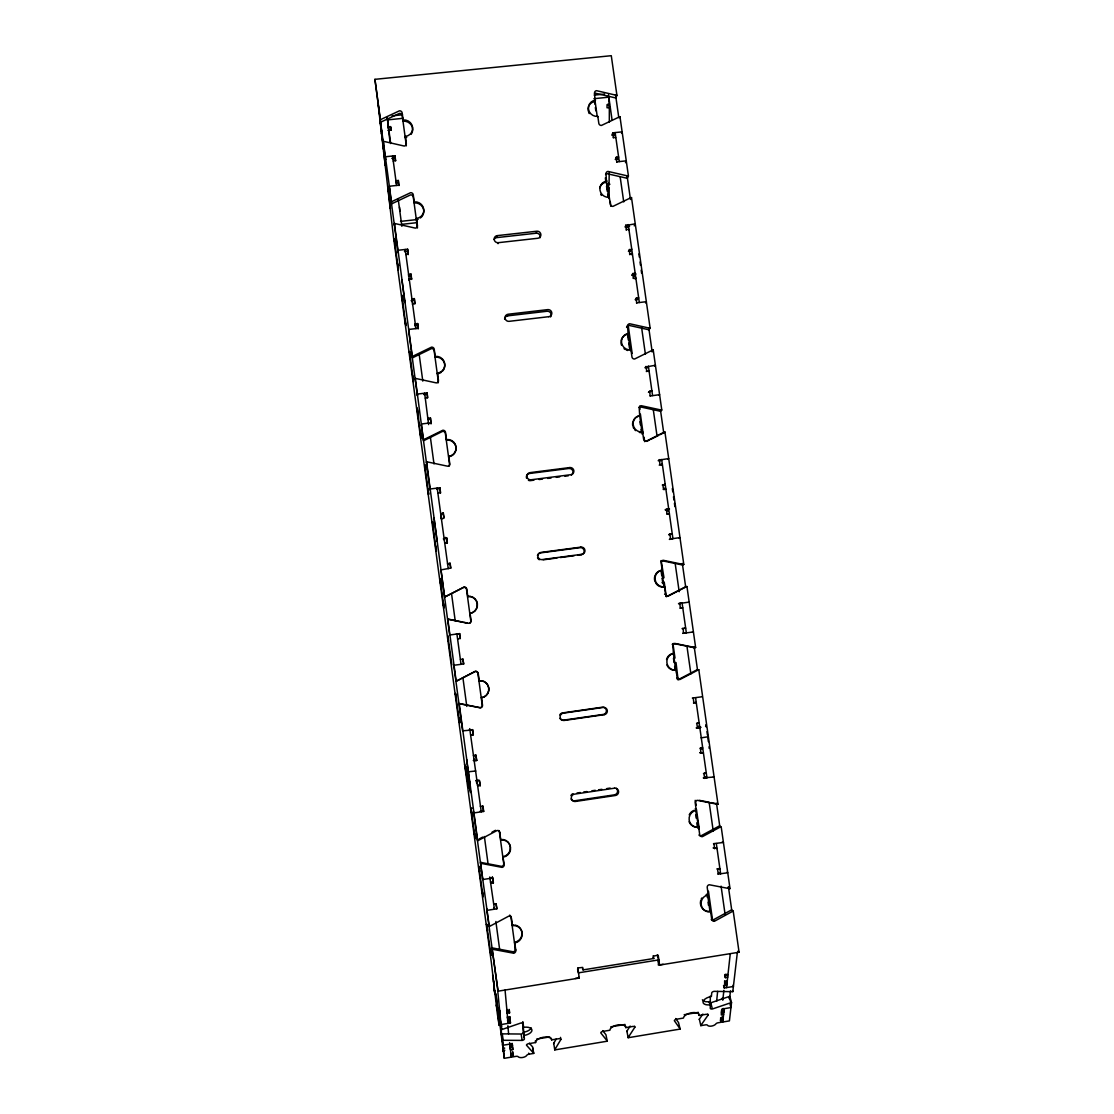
<?xml version="1.0" encoding="UTF-8"?>
<svg xmlns="http://www.w3.org/2000/svg" width="1114" height="1114" viewBox="0 0 1114 1114"><rect width="100%" height="100%" fill="white"/><g stroke="black" fill="none" stroke-linecap="round" stroke-linejoin="round"><path stroke-width="1.5" d="M414.798 303.844L414.324 298.608L411.915 298.886L412.152 301.922L411.915 300.571M417.444 227.98A2.423 2.353 23.9 0 0 417.416 227.521L413.28 196.969A2.423 2.353 23.9 0 0 410.565 194.88L392.212 203.583A2.423 2.353 23 0 1 391.529 203.751L391.432 201.62A2.437 2.367 23.8 0 0 392.114 201.439L410.551 192.708A2.437 2.353 24 0 1 413.28 194.811L414.227 202.957A8.494 8.244 24.1 0 1 420.326 218.01M607.896 188.182L607.91 184.005M609.149 198.529L609.177 188.294L607.91 184.771M609.205 172.545L609.038 185.161L608.564 183.156M609.316 122.178L609.33 106.916L608.021 104.159M608.481 94.843L609.358 104.438L607.033 104.674L607.033 107.807L610.11 107.487M414.965 303.635L414.324 298.608M415.299 379.818L415.313 378.495A2.437 2.395 20.5 0 1 416.009 378.523L436.354 382.91A2.437 2.395 22.9 0 0 438.443 380.222L437.468 373.079A8.536 8.383 23.3 0 0 444.764 363.721A8.536 8.383 23.3 0 0 435.198 356.396L434.237 349.239A2.437 2.395 23 0 0 431.508 347.15L413.002 356.16A2.437 2.395 20.7 0 1 412.319 356.341L412.319 357.761A2.437 2.381 19.9 0 0 413.002 357.58L431.41 348.612A2.423 2.381 23 0 1 434.14 350.701L438.317 381.531A2.423 2.381 22.9 0 1 438.108 382.882M414.241 201.885A8.522 8.271 24.1 0 1 423.752 209.223A8.522 8.271 24.1 0 1 416.483 218.4L416.469 219.43A8.494 8.244 24.1 0 0 417.834 219.166M417.68 325.135L417.694 323.561L415.285 323.84L415.271 325.413L417.68 325.135L418.154 328.686M418.335 328.588L417.694 323.561M417.778 414.032L417.193 408.044L417.806 412.946M388.062 188.545L390.36 208.067C390.624 210.811 389.566 202.762 390.36 208.067M420.368 433.193L420.967 438.039L420.396 432.19M421.398 425.464L421.454 423.988L431.118 422.791L430.477 418.015L428.054 418.307L427.985 419.435L430.394 419.143L430.477 418.015M424.587 394.857L424.657 393.2L428.612 424.573M425.297 398.185L427.72 397.684L427.08 392.908L417.416 394.078L417.388 395.735L408.713 330.997M423.515 440.643L415.313 378.495M657.357 954.795L658.597 959.92L658.346 965.03L663.109 964.264M427.498 397.726L427.08 392.908M425.395 470.456L424.852 464.775L425.451 469.607M424.239 439.417L442.773 430.269A2.437 2.409 22.2 0 1 445.516 432.357L446.491 439.543A8.536 8.439 22.3 0 1 456.072 446.867A8.536 8.439 22.3 0 1 448.761 456.308L449.736 463.494A2.437 2.409 21.5 0 1 447.647 466.209L427.275 461.892A2.451 2.423 18.2 0 0 426.565 461.878L426.495 462.811A2.437 2.409 18.3 0 1 427.205 462.825M435.198 356.396L435.156 357.107A8.508 8.355 23.3 0 1 442.342 371.366M431.118 422.791L431.034 423.905L430.394 419.143M437.468 373.079L437.412 373.747A8.508 8.355 23.3 0 0 441.283 372.257M427.985 489.687L428.57 494.449L428.054 488.921M708.936 1002.572A2.312 1.114 -14.2 0 0 710.774 1002.795L729.197 996.529A2.312 1.114 -14.5 0 1 729.851 996.376L731.536 1002.572A2.312 1.114 -14.5 0 0 730.881 1002.725L712.389 1008.992A2.312 1.114 -14.1 0 1 710.259 1008.212L710.3 996.111M716.622 1001.347L717.639 991.376M723.877 990.332L722.805 1000.177L722.262 998.116M721.942 1017.096L722.902 1020.689L720.674 1021.051L720.647 1017.764M721.301 1011.665L721.329 1014.993L723.571 1014.617L722.749 1011.526L722.471 1014.06M723.278 1008.407L723.975 1010.983L721.733 1011.359L721.969 1009.047L730.965 1007.571L730.06 1004.271M733.054 985.236L733.402 986.475L724.253 987.979L724.504 985.57L726.801 985.194M724.629 980.696L724.657 984.163L726.955 983.787L726.244 981.183M726.801 974.165L727.665 977.298L725.353 977.674L725.339 974.179M724.225 1008.685L722.763 1022.011L721.566 1017.5M726.537 987.603L730.269 953.695M730.478 990.861L729.545 999.063L728.988 997.016M731.536 1002.572L729.419 1020.897L718.07 1022.777A2.27 1.072 -14.2 0 0 715.912 1023.877A4.553 2.158 -14.1 0 1 711.567 1026.078A4.553 2.158 -14.1 0 1 707.529 1025.27A2.27 1.086 -13.9 0 0 705.51 1024.866L700.817 1025.646L699.369 1019.143L702.906 1014.06M710.593 1004.717A8.146 3.955 -14.2 0 1 703.031 1001.904A8.146 3.955 -14.2 0 1 711.386 996.473L711.735 992.908A2.339 1.142 -14.3 0 1 714.144 991.335L732.163 991.683A2.339 1.142 -14.6 0 0 732.803 991.627L737.343 952.554M433.026 527.075L432.538 521.714L433.123 526.476M434.237 519.416L433.973 517.787L437.148 541.404L436.883 539.747M438.122 493.015L440.559 492.569L439.905 487.765L430.227 488.99L430.115 490.063L421.412 425.088M446.491 439.543L446.408 440.058A8.522 8.411 22.3 0 1 451.351 455.988M440.434 493.349L439.905 487.765M448.761 456.308L448.677 456.782A8.522 8.411 22.3 0 0 450.042 456.503M496.983 237.101L497.178 236.112M435.63 546.361L436.215 551.068L435.727 545.86M441.492 518.483C441.033 514.584 440.852 521.046 443.985 517.829L443.33 513.011L440.768 514.014L443.33 513.011M498.055 243.66L498.25 242.685A3.621 3.523 29.9 0 1 494.198 239.552A3.621 3.523 29.9 0 1 497.276 235.625L536.809 231.225A3.607 3.509 32.9 0 1 540.847 234.358A3.607 3.509 32.9 0 1 537.797 238.271L498.25 242.685M443.985 517.829L443.191 513.707M709.131 748.302L709.103 746.686M444.904 543.145L447.341 542.727L446.7 537.909C442.871 535.556 444.987 543.159 444.124 538.8M504.6 319.091A3.607 3.537 31.1 0 1 507.692 315.847L507.914 315.039M447.187 543.284L446.7 537.909M536.377 232.715L536.669 231.726M440.893 569.922L450.78 568.07L450.126 563.252L447.563 563.949L450.126 563.252M588.22 111.052A8.341 8.035 35.2 0 1 595.113 101.458L594.542 93.228A2.381 2.298 35.1 0 1 596.547 90.68L616.237 95.261A2.381 2.298 36.2 0 0 616.919 95.289L611.28 55.7L374.931 79.331L385.555 159.887L385.374 156.754L394.997 155.737L395.637 160.848M440.657 584.001L440.239 578.862L440.657 584.001L441.798 583.847M597.619 117.012L597.828 116.385A8.355 8.049 35.3 0 1 588.498 109.13A8.355 8.049 35.3 0 1 595.53 100.176M616.919 95.289L615.986 97.879A2.367 2.284 36.2 0 1 615.304 97.865L595.712 93.284A2.381 2.284 35 0 0 594.472 93.813M612.199 134.46L612.811 132.845L622.141 131.856L621.556 133.318M619.663 117.597L619.983 116.761A2.381 2.298 36.4 0 0 619.328 116.928L601.49 125.422A2.395 2.298 35.7 0 1 598.817 123.348L597.828 116.385M613.313 137.885L612.811 132.845M613.898 135.824L615.137 132.594L619.273 161.6M615.638 137.635L613.466 137.482M448.246 568.683L437.175 487.946M615.485 159.135L616.279 157.199L618.604 156.949L617.657 159.26L615.332 159.511M599.75 187.779A8.355 8.076 37.1 0 1 606.545 182.097L606.002 174.021A2.395 2.312 36.8 0 1 608.021 171.431L627.739 175.956A2.381 2.312 38.8 0 0 628.421 175.984L619.983 116.761M616.78 162.226L616.279 157.199M450.752 568.154L449.945 563.698M606.991 180.997A8.369 8.104 37 0 0 599.959 190.034A8.369 8.104 37 0 0 609.302 197.289L608.857 198.362L606.545 182.097M625.483 162.686L626.263 160.848L616.933 161.85M628.421 175.984L627.433 178.212A2.381 2.298 38 0 1 626.75 178.184L607.116 173.687A2.381 2.298 36.6 0 0 605.57 174.536M630.997 198.626L631.499 197.568A2.381 2.312 39.2 0 0 630.844 197.735L612.979 206.355A2.395 2.312 37.7 0 1 610.305 204.28L609.302 197.289M625.567 225.543L635.245 223.83L634.214 225.836M626.235 230.208L625.901 224.875M628.561 229.944L628.895 229.275L626.555 229.54M426.565 461.878L444.611 596.951A2.437 2.437 -4.8 0 0 445.28 596.756L463.786 587.37A2.437 2.423 0 0 1 466.529 589.445L470.776 620.749A2.437 2.437 0 0 1 469.551 623.199M445.335 596.658L464.037 587.022A2.451 2.437 0 0 1 466.78 589.125L467.769 596.366A8.55 8.55 -4.9 0 1 477.391 603.691A8.55 8.55 -4.9 0 1 470.066 613.299L469.927 613.41A8.536 8.522 -5.1 0 0 477.238 603.816A8.536 8.522 -5.1 0 0 467.643 596.519L467.769 596.366M628.881 250.33L631.722 249.118L630.719 251.012L628.38 251.277M629.716 254.674L629.382 249.383M632.056 254.41L632.39 253.783L630.051 254.048M443.261 603.328L443.873 607.882L443.483 602.925M632.139 274.726L632.822 273.529L635.161 273.264L634.52 276.383L634.131 275.047M633.309 278.5L632.822 273.529M635.133 279.113L635.829 277.943L633.49 278.208M553.644 1043.595A2.298 1.1 -11.5 0 1 553.728 1043.261L556.29 1038.93M560.481 1037.371L560.871 1039.487L554.856 1049.583A2.312 1.1 -11.5 0 0 554.772 1049.917L607.255 1041.2L605.974 1034.934A2.284 1.1 -12.3 0 0 605.877 1034.628L602.702 1030.631M635.453 299.499L636.317 298.106L638.656 297.828L637.612 299.499L635.286 299.777M636.317 298.106L636.637 303.342M626.806 1031.48A2.284 1.1 -12.7 0 1 626.904 1031.146L630.162 1026.078M627.433 326.875L628.226 325.65L632.167 353.472M634.604 1026.203L634.841 1027.247L628.254 1037.385A2.284 1.086 -12.7 0 0 628.157 1037.719L680.125 1029.085A2.284 1.086 -13.5 0 0 680.041 1028.779L674.346 1020.703A2.298 1.1 -13.5 0 1 676.671 1019.185L683.439 1018.071A8.063 3.871 -13.8 0 1 691.641 1012.737A8.063 3.871 -13.8 0 1 699.202 1015.467L705.942 1014.353A2.298 1.1 -14 0 1 708.072 1015.119L700.929 1025.312A2.284 1.086 -13.9 0 0 700.817 1025.646M645.535 302.938L646.343 301.699L636.985 302.799M621.041 341.316A8.369 8.174 42.8 0 1 628.115 334.172L627.614 326.374A2.395 2.339 42 0 1 629.633 323.742L649.434 328.129A2.395 2.339 44.6 0 0 650.116 328.143L631.499 197.568M628.616 333.42A8.383 8.202 42.8 0 0 621.556 342.625A8.383 8.202 42.8 0 0 630.956 349.88L630.44 350.59L628.115 334.172M650.116 328.143L649.016 329.674A2.381 2.325 44.6 0 1 648.334 329.66L628.63 325.302A2.381 2.325 42.1 0 0 626.597 327.46M638.976 407.418A2.381 2.339 47.4 0 1 640.202 406.875L659.948 411.163A2.381 2.339 50 0 0 660.63 411.177L661.786 410.022L653.222 349.935L652.108 351.37A2.381 2.325 46.6 0 0 651.606 351.481M645.479 367.063L655.408 365.253L654.559 366.269M646.914 367.912L648.376 366.102L652.567 395.526M646.329 371.533L649.044 370.809L648.487 371.477M461.906 622.113L448.329 619.342A2.437 2.437 0 0 0 447.633 619.342L447.786 619.161A2.451 2.451 0 0 1 448.496 619.161L468.952 623.325A2.451 2.437 0 0 0 471.055 620.568L470.066 613.299M648.989 391.724L651.885 390.819L648.445 392.351M650.033 396.027L659.599 394.662L659.028 395.275M633.379 420.605A8.383 8.23 48.5 0 1 639.728 416.009L639.241 408.351A2.395 2.353 47.5 0 1 641.26 405.705L661.103 410.008A2.395 2.353 50 0 0 661.786 410.022M639.339 432.399A8.383 8.23 48.5 0 0 642.068 432.511L642.597 431.981A8.397 8.244 48.5 0 1 633.184 424.74A8.397 8.244 48.5 0 1 640.258 415.438M642.054 434.042L643.07 433.04L640.383 414.06M664.028 432.719L664.905 431.926L683.801 564.436L682.534 564.882A2.395 2.353 66.7 0 1 681.852 564.868L662.036 560.732A2.395 2.367 66.1 0 0 661.159 561.038M658.931 460.096L668.706 458.578L667.913 459.205M659.223 465.123L662.343 464.218L661.173 465.123M664.028 485.147L665.197 484.339L662.273 485.05M663.331 489.519L665.88 489.088C665.002 489.506 664.487 486.372 664.654 489.547M580.464 547.392L580.854 547.127A3.634 3.607 57.3 0 1 584.934 550.246A3.634 3.607 57.3 0 1 581.856 554.299L542.045 559.604A3.634 3.621 51.2 0 1 537.951 556.485A3.634 3.621 51.2 0 1 541.042 552.405L580.854 547.127M449.931 634.966L459.65 633.629L460.305 638.475L457.659 638.907M577.623 555.245L581.466 554.549M665.545 509.613L668.692 508.847L668.052 511.145L667.495 509.544M666.813 514.014L669.361 513.596L668.372 514.153M456.935 634.117L461.015 664.278M658.068 961.173L659.585 965.072L739.069 952.233L733.221 911.155A2.465 2.395 -81.5 0 0 732.552 911.363L714.436 921.264A2.465 2.395 -80.1 0 1 711.707 919.203L710.676 911.893A8.634 8.397 -80.5 0 1 701.138 904.693A8.634 8.397 -80.5 0 1 708.253 894.848L707.223 887.552A2.465 2.395 -81.3 0 1 709.256 884.753L729.308 888.596A2.465 2.395 -82.6 0 0 730.004 888.596L721.176 826.699A2.451 2.395 -85.3 0 0 720.521 826.908L702.419 836.642A2.451 2.395 -83.8 0 1 699.703 834.581L698.673 827.312A8.564 8.383 -84.5 0 1 689.162 820.099A8.564 8.383 -84.5 0 1 696.278 810.365L695.247 803.11A2.451 2.395 -85.6 0 1 697.267 800.325L717.291 804.252A2.437 2.395 -86.5 0 0 717.987 804.252L698.812 669.765L697.475 669.709A2.409 2.367 81.9 0 0 696.821 669.904L678.858 679.317A2.409 2.381 82.8 0 1 677.925 679.262M456.197 634.186L459.65 633.629M479.229 838.926L482.71 837.087M492.012 832.172L495.493 830.32M698.812 669.765A2.423 2.381 81.5 0 0 698.144 669.96L680.111 679.415A2.423 2.395 82.7 0 1 677.409 677.354L676.992 677.326M665.74 596.129A2.395 2.367 70.7 0 0 667.091 596.338L685.013 587.078A2.395 2.367 70.5 0 1 685.667 586.883L686.308 586.716A2.409 2.367 70.9 0 1 686.948 586.549L695.637 647.526L694.314 647.582A2.409 2.367 78.2 0 1 693.632 647.582L673.775 643.516A2.409 2.381 78.6 0 0 672.215 644.449M686.294 586.744L668.275 596.06A2.409 2.381 70.7 0 1 665.573 593.985L664.557 586.827A8.439 8.327 68.3 0 1 655.116 579.6A8.439 8.327 68.3 0 1 662.189 570.131L661.173 562.974A2.409 2.381 66 0 1 663.206 560.272L683.105 564.436A2.409 2.367 66.9 0 0 683.801 564.436M459.734 679.289L456.643 680.877A2.451 2.437 -49.4 0 1 455.96 681.072L456.127 681.169A2.465 2.451 -49.4 0 0 456.851 680.988L475.469 671.394A2.451 2.451 -56.9 0 1 478.226 673.483L479.215 680.779A8.606 8.564 -59.5 0 1 488.865 688.09A8.606 8.564 -59.5 0 1 481.527 697.796L482.515 705.092A2.465 2.451 -59.9 0 1 480.426 707.877L459.929 703.797A2.465 2.451 -54 0 0 459.219 703.797L458.996 703.575A2.451 2.437 -53.2 0 1 459.706 703.588L480.106 707.641A2.451 2.437 -59.7 0 0 482.195 704.87L477.92 673.413A2.451 2.437 -56.8 0 0 475.177 671.338L461.28 678.496M646.705 441.409L649.685 439.905M651.175 439.153L658.625 435.407M660.101 434.655L663.081 433.151M668.887 534.581L672.243 533.787L668.692 534.678M679.039 538.02L679.972 537.602L670.155 539.037M671.296 539.287L672.912 538.535L661.66 459.483L660.129 460.709L659.961 459.539M460.305 638.475L459.428 633.741M655.923 573.835A8.425 8.313 68.3 0 1 661.605 570.326L662.189 570.131M500.52 1023.167L501.509 1029.601A2.381 1.17 -10.5 0 0 502.177 1029.447L520.795 1023.042A2.381 1.17 -10.9 0 1 523.232 1023.836L523.51 1027.345A8.271 4.052 -10.9 0 1 531.963 1030.06A8.271 4.052 -10.9 0 1 524.123 1035.449L524.388 1038.889A2.353 1.142 -10.9 0 1 522.16 1040.406L503.222 1040.281A2.353 1.142 -10.5 0 0 502.553 1040.337L501.579 1033.931A2.353 1.142 -10.5 0 1 502.247 1033.862L521.129 1034.029A2.339 1.142 -10.9 0 0 523.343 1032.511L522.563 1022.443M662.134 578.305L663.986 577.706L661.159 560.551M663.136 582.678L664.25 582.33L666.297 596.728M655.714 583.026A8.425 8.313 68.3 0 0 663.972 586.994L664.557 586.827M686.948 586.549L685.862 586.855M664.598 594.235L665.378 594.041M667.091 596.338L667.885 596.157M678.705 603.607L689.162 602.089M680.417 603.412L682.102 603.064L686.349 632.933L684.65 633.086M680 608.244L682.771 607.84L681.517 608.077M510.839 1053.649L513.136 1053.259L513.331 1055.487L511.048 1055.863L510.88 1054.805M720.925 1018.795L723.153 1018.419L722.735 1016.873M378.287 105.593L393.465 236.934L491.399 962.942L497.317 1013.601L499.128 1025.465L495.897 993.813L504.308 1058.3L515.977 1056.364A2.312 1.1 -10.8 0 1 518.191 1056.74A4.623 2.214 -10.9 0 0 522.605 1057.492A4.623 2.214 -10.9 0 0 526.783 1055.306A2.312 1.1 -11 0 1 528.872 1054.22L533.676 1053.412L532.617 1047.09A2.312 1.114 -11 0 0 532.492 1046.784L529.317 1043.205M536.572 1039.097L549.745 1036.911M610.737 1026.843L625.107 1024.462M684.163 1014.715L698.408 1012.361M501.509 1034.433L503.027 1045.238L512.287 1043.707L512.482 1045.976L510.184 1046.352L509.599 1042.634M560.871 1039.487A2.325 1.128 -11.5 0 0 558.532 1038.735L551.653 1039.877A8.16 3.941 -11.2 0 0 543.381 1037.231A8.16 3.941 -11.2 0 0 535.583 1042.537L528.677 1043.679A2.339 1.128 -11 0 0 526.462 1045.183L533.55 1053.12A2.312 1.1 -11 0 1 533.676 1053.412M607.255 1041.2A2.298 1.1 -12.3 0 0 607.158 1040.894L600.766 1032.887A2.312 1.114 -12.3 0 1 603.05 1031.369L609.873 1030.241A8.104 3.913 -12.5 0 1 617.88 1024.922A8.104 3.913 -12.5 0 1 625.789 1027.609L632.599 1026.481A2.312 1.114 -12.8 0 1 634.841 1027.247M504.712 1048.135C501.467 1046.255 504.071 1053.955 503.389 1050.669M721.58 1012.696L723.822 1012.334M504.823 1050.251L503.124 1050.53L503.013 1049.416M510.128 1046.603L510.296 1047.675L512.607 1047.285L512.802 1049.541L510.504 1049.917L509.989 1046.547M509.168 1009.395L509.335 1010.482L506.954 1010.871L506.703 1009.242M725.618 975.223L727.943 974.847M509.335 1010.482L509.558 1012.891L507.176 1013.28L506.647 1009.841M507.538 1017.263L509.906 1016.887L510.115 1019.268L507.747 1019.644L507.873 1021.037L510.24 1020.647L510.073 1019.575M724.922 981.74L727.219 981.364M510.24 1020.647L510.449 1023.014L501.008 1024.56L499.699 1015.968L499.921 1018.321M577.748 967.955L582.719 967.425L583.068 969.89L653.765 958.5L653.222 955.812M653.417 956.049L658.207 955.269L659.585 965.072M658.597 959.92L578.361 972.856L577.581 968.971M575.27 978.454L578.472 977.939M496.134 903.677L496.872 908.815L487.097 910.333L486.623 908.732L498.014 991.182L579.238 978.064L577.874 968.205M496.203 903.886L493.697 904.067M716.859 868.906L719.95 869.031L718.99 868.363M718.029 874.086L727.748 872.777L727.01 872.262M493.377 882.929L492.987 881.856L490.564 882.232L490.926 883.305L493.377 882.929L492.708 877.999L482.933 879.503L482.487 878.097M713.489 843.646L723.432 842.476L722.332 841.822M713.225 847.879L717.012 848.408L713.461 848.033M471.626 813.178L470.916 808.332L472.058 808.151M473.659 812.176L473.951 812.914L483.699 811.452L483.044 806.55L480.273 806.202M703.491 773.422L706.318 773.255L704.939 772.712M576.996 793.015L580.324 792.527M583.639 792.026L586.953 791.539M591.938 790.787L595.252 790.299M598.58 789.798L601.894 789.311M606.879 788.559L610.193 788.071M706.346 777.154L705.162 777.321L707 778.073L695.582 697.837M480.134 811.201L483.365 810.727L483.699 811.452M706.401 777.391L703.268 777.864L714.102 777.015L713.392 776.736M471.89 813.874L473.13 813.944M476.012 780.719L479.243 780.246L480.218 785.732L477.474 785.481L479.897 785.119M480.218 785.732L479.563 780.83C475.762 778.853 477.683 784.98 476.82 780.608M700.121 748.218L702.711 747.94C701.806 748.274 702.001 750.669 701.36 747.522M699.689 752.66L703.407 752.758L700.358 752.883M473.422 755.445L475.845 755.097L476.806 760.444L474.369 760.806L473.923 759.066M476.138 755.557L473.659 755.835M696.584 723.362L699.174 723.07L697.837 722.763M473.269 760.43L476.806 760.444M696.166 727.902L700.859 727.205M698.52 727.553C698.381 723.794 698.812 728.751 700.595 727.512M696.835 728.055L699.188 727.721M475.748 770.999L468.298 771.793M469.161 730.046L472.67 729.921L473.325 734.794L470.665 734.85M472.67 729.921L462.616 730.854L453.774 665.281L463.744 663.972L462.853 659.112L463.633 663.958M692.351 698.046L702.21 696.751M470.623 734.78L473.325 734.794M693.465 702.906L696.264 702.642L694.941 702.433M458.731 717.625L459.288 722.123L460.792 722.443M460.444 659.446L463.048 659.112M682.715 633.379L693.423 631.944L692.435 632.042M678.496 603.649L681.615 603.217M662.022 582.636L664.25 582.33M440.824 583.555L442.537 583.318M669.361 539.413L672.48 538.995M543.159 559.841L556.944 558.003M560.384 557.543L574.17 555.705M668.094 509.195L669.5 509.014M443.316 538.898L446.533 538.48M665.155 509.85L668.275 509.446M436.577 488.976L439.779 488.573M658.165 460.709L661.284 460.305M533.898 480.19L530.459 480.621A3.621 3.579 37.9 0 1 528.398 480.273M539.065 479.521L542.504 479.09M547.656 478.421L551.096 477.99M556.262 477.335L559.701 476.889M564.868 476.235L568.307 475.789M423.807 394.537L427.01 394.161M644.95 367.745L648.056 367.369M507.692 315.847L547.113 311.252A3.593 3.523 34.7 0 1 551.068 315.735M418.335 328.324L408.685 329.452L408.713 331.512M414.965 303.356L412.556 303.635L412.556 304.749M410.996 274.086L411.01 275.882L408.615 276.161L408.587 274.35L410.996 274.086L411.651 279.127M411.637 278.82L409.228 279.099L409.242 279.99L409.005 278.611L409.158 280.199M634.646 274.155L636.052 273.988M411.108 300.669L414.311 300.293M631.805 275.311L634.91 274.949M404.466 251.472L407.668 251.123L407.64 249.202L398.004 250.274L398.102 252.822L389.468 188.433M624.912 226.88L629.563 226.365M407.64 249.202L408.281 253.936L405.872 254.521M397.601 263.169L398.283 269.964L397.684 265.508L398.826 265.383M684.386 628.296L685.667 628.157L682.047 628.616L683.314 628.477L683.355 633.323M609.929 184.228L606.963 184.548L606.963 188.545L609.177 188.294M400.525 221.38L417.764 219.486M401.054 224.415L416.608 222.703M398.993 185.565L398.339 180.482L395.93 180.733L395.985 182.236M396.013 182.975L398.408 182.724L398.339 180.482M398.979 185.203L389.357 186.233L389.51 189.171M391.891 158.439L395.08 158.091L394.997 155.737M611.892 135.267L614.984 134.933M395.623 160.458L393.242 161.098M388.118 126.843L390.485 126.606L391.125 130.143L387.951 130.463M392.142 115.842L402.502 114.784M594.222 95.136L604.582 94.063M387.171 117.555L387.588 119.894L403.059 118.307M593.901 98.7L609.372 97.113M693.632 647.582L694.509 647.54M666.534 659.446A8.452 8.341 80.9 0 1 673.385 653.375L672.981 646.176A2.423 2.381 78.4 0 1 675 643.446L694.955 647.526A2.409 2.381 78.6 0 0 695.637 647.526M673.831 658.068L675 658.068L672.94 643.627M674.081 662.579L676.031 662.607L678.106 680M697.03 669.918L698.144 669.96M666.854 664.933A8.452 8.341 80.9 0 0 675.766 670.127L677.409 677.354M678.858 679.317L679.902 679.401M451.852 664.947L447.925 636.233M498.014 991.182L491.984 948A2.507 2.451 -62.4 0 1 492.694 947.986L513.22 951.802A2.507 2.437 -64 0 0 515.309 948.961L510.978 917.017A2.493 2.437 -63.8 0 0 509.599 915.137M492.374 949.393A2.52 2.451 -62.4 0 1 493.084 949.379L513.693 953.222A2.52 2.451 -64 0 0 515.796 950.367L514.793 942.945A8.787 8.578 -64.2 0 0 522.16 932.961A8.787 8.578 -64.2 0 0 512.454 925.664L511.451 918.27A2.507 2.451 -63.8 0 0 508.666 916.181L489.951 926.221A2.507 2.451 -61.9 0 1 489.269 926.43L480.44 862.473A2.493 2.437 -61 0 1 481.151 862.473L501.634 866.372A2.479 2.437 -63.3 0 0 503.723 863.559L499.406 831.782A2.479 2.437 -63 0 0 498.821 830.487M503.152 857.167A8.717 8.578 -63.6 0 0 510.504 847.281A8.717 8.578 -63.6 0 0 500.827 839.984L500.618 839.552A8.703 8.55 -63.5 0 1 510.282 846.835A8.703 8.55 -63.5 0 1 502.943 856.694L504.155 864.548A2.493 2.451 -63.4 0 1 502.052 867.374L481.485 863.461A2.507 2.451 -61 0 0 480.775 863.461M699.258 800.312L709.214 802.261M710.885 802.595L715.856 803.57M463.605 622.447L467.003 623.144M705.566 726.523L706.262 726.69L705.719 724.852M708.031 736.772L701.124 737.858M479.215 680.779L479.062 680.724A8.592 8.536 -59.5 0 1 488.684 688.02A8.592 8.536 -59.5 0 1 481.373 697.698L481.527 697.796M716.901 803.737L717.987 804.252M716.093 803.681L716.817 804.029M695.178 800.325L696.25 805.116M695.206 808.792L696.473 809.474L699.23 828.927L697.963 828.162M696.278 810.365L695.609 810.003L698.673 827.312M720.521 826.908L719.728 825.906A2.437 2.381 -85.5 0 0 719.073 826.115L701.054 835.806A2.437 2.381 -83.7 0 1 698.924 835.013M718.711 872.527L720.647 873.891L716.33 843.563M730.004 888.596L728.514 887.51A2.451 2.381 -82.6 0 1 727.818 887.51M733.221 911.155L731.703 909.957A2.451 2.381 -81.7 0 0 731.049 910.166L713.002 920.011A2.451 2.395 -80.1 0 1 711.233 919.565M706.206 894.626A8.606 8.383 -80.5 0 1 707.557 894.291L708.253 894.848M700.678 900.572A8.606 8.383 -80.5 0 0 709.966 911.294L710.676 911.893M713.239 920.22L713.963 920.846M737.914 951.189L739.069 952.233M456.099 698.116L455.417 693.479L456.294 698.297M652.999 957.539L653.765 958.5M458.94 717.889L459.636 722.596M675.697 1018.53L678.537 1022.582A2.284 1.086 -13.5 0 1 678.607 1022.889L680.125 1029.085M582.525 968.888L583.068 969.89M466.794 761.377L466.613 759.664L469.857 783.657L469.676 781.972M578.834 977.298L579.238 978.064M499.615 832.2L500.827 839.984M464.58 764.107L468.827 788.336M465.889 766.794L470.581 792.444M468.172 771.529L467.532 770.22L470.581 792.43M483.044 806.55L482.71 805.84L483.365 810.727M480.83 810.839L481.262 811.814L469.718 728.598M473.951 812.914L473.561 811.925L482.599 878.445M470.916 808.332L471.974 814.111M512.454 925.664L512.217 925.024A8.759 8.564 -64.1 0 1 513.638 924.926M492.458 877.303L492.708 877.999M514.793 942.945L514.557 942.263A8.759 8.564 -64.1 0 0 515.044 925.052M499.824 832.618A2.493 2.451 -63.1 0 0 497.053 830.529L478.366 840.416A2.493 2.451 -60.3 0 1 477.683 840.624L477.377 839.747A2.479 2.437 -60.5 0 0 478.059 839.538M515.309 948.961L515.726 950.131M474.272 832.812L475.274 838.522L474.55 833.606M489.77 876.983L494.435 909.191L493.906 907.59M513.289 952.038L513.54 952.749M481.151 862.473L481.429 863.294M496.872 908.815L495.981 903.927M479.424 871.009L478.7 866.051L479.73 871.97M482.084 890.713L483.142 896.798L482.404 891.771M489.269 926.43L488.907 925.149A2.507 2.451 -62 0 0 489.589 924.94M499.016 1007.724L499.935 1015.411L499.016 1007.822M732.525 990.583L732.803 991.627M724.643 975.056L725.353 977.674M725.729 981.295L726.523 984.149M729.475 997.559L730.881 1002.725M487.264 929.048L486.526 923.993L487.598 930.274M723.543 985.375L724.253 987.979M721.454 1010.328L721.733 1011.359M720.41 1020.02L720.674 1021.051M489.923 948.822L491.023 955.283L490.271 950.145M710.774 1002.795L712.125 1007.961M707.808 1014.088L708.072 1015.119M698.798 1013.907L699.202 1015.467M626.904 1031.146L628.157 1037.719M625.455 1026.036L625.789 1027.609M388.076 188.572L388.438 191.232M631.833 254.41L631.485 253.393L631.276 254.633M553.728 1043.261L554.772 1049.917M551.374 1038.29L551.653 1039.877M380.278 122.206C381.058 127.344 379.999 119.254 380.278 122.206L383.703 149.958L381.211 128.458L381.587 131.132M535.305 1040.936L535.583 1042.537M383.327 147.257L383.634 149.039M383.731 152.423L384.024 154.205L383.662 151.518L385.305 165.526L384.929 162.895L385.221 164.691M532.673 1047.842L533.55 1053.12M528.69 1053.162L528.872 1054.22M522.884 1021.677L523.232 1023.836M523.51 1027.345L522.981 1024.128L524.123 1035.449M523.343 1032.511L524.221 1037.816M521.296 1035.087L522.16 1040.406M509.126 1010.189L509.558 1012.891M509.697 1016.567L510.115 1019.268M509.85 1019.254L510.449 1023.014M512.064 1043.317L512.482 1045.976M512.426 1046.227L512.802 1049.541M506.661 1010.036L506.912 1011.651M507.33 1016.957L507.747 1019.644M512.705 1051.519L513.331 1055.487M507.552 1019.964L508.095 1023.404L505.06 990.081M510.003 1046.728L510.337 1048.859M499.197 1009.033L499.532 1011.192L499.03 1007.961M499.921 1015.188L499.42 1011.958L499.921 1015.188L499.824 1014.2M501.356 1024.072L501.76 1026.76M502.01 1028.375L502.177 1029.447M502.247 1033.862L503.055 1039.209M492.597 974.806L494.073 985.222L493.753 983.202M494.463 990.179L494.992 994.496L493.767 986.461M503.319 1050.53L503.472 1051.602L502.637 1044.556L503.472 1051.602M476.249 780.26L476.75 783.657M388.521 128.625L388.354 127.664L389.997 141.784M638.879 253.922L639.339 257.167M640.035 262.013L640.494 265.257M641.177 270.117L641.65 273.348M672.313 488.573L672.786 491.845M673.483 496.774L673.956 500.061M674.43 503.347L674.889 506.633M706.972 731.689L707.446 735.017M707.919 738.345L708.393 741.687M615.513 94.593L618.799 117.666M627.126 176.109L630.468 199.49M648.808 328.226L652.177 351.815M660.574 410.746L663.707 432.775M682.325 563.419L685.737 587.343M694.259 647.15L697.448 669.5M716.483 803.138L719.839 826.685M728.403 886.716L731.759 910.347M639.325 302.521L628.24 224.61L626.917 227.284L626.75 226.128M608.912 97.809L612.087 120.103M620.164 176.861L623.729 201.926M641.58 327.377L645.41 354.349M653.319 409.924L656.94 435.351M675.056 562.654L679.192 591.729M686.976 646.412L690.889 673.942M709.186 802.526L713.252 831.141M721.078 886.145L725.158 914.845M646.023 366.381L646.691 371.087M649.546 391.111L650.214 395.818M659.307 459.776L659.989 464.51M662.844 484.646L663.526 489.38M666.339 509.154L667.008 513.902M669.89 534.093L670.558 538.856M679.735 603.384L680.417 608.16M693.228 698.172L693.911 702.976M696.821 723.418L697.503 728.222M700.358 748.288L701.04 753.106M703.951 773.603L704.647 778.435M713.963 843.939L714.645 848.784M717.583 869.393L718.265 874.253M639.659 406.248L640.077 409.228M644.045 437.189L644.686 441.673M708.462 891.228L712.542 920.025M610.221 201.453L610.904 206.299M630.956 349.88L631.958 356.94A2.395 2.339 43.9 0 0 634.632 359L652.567 350.116A2.395 2.339 45.8 0 1 653.222 349.935M642.597 431.981L643.6 439.069A2.395 2.353 50.1 0 0 646.287 441.144L664.25 432.107A2.395 2.353 51.5 0 1 664.905 431.926M595.113 101.458L597.215 116.288M639.728 416.009L642.068 432.511M661.605 570.326L663.972 586.994M673.385 653.375L675.766 670.127M707.557 894.291L709.966 911.294M594.416 100.831L594.89 104.159M595.363 107.487L595.837 110.815M605.348 177.92L606.072 182.947M606.545 186.289L607.255 191.316M607.673 194.323L608.105 197.345M627.697 335.509L628.352 340.076M628.783 343.112L629.494 348.195M639.923 421.746L640.369 424.796M641.01 429.391L641.441 432.441M661.117 571.134L661.772 575.757M662.203 578.848L662.858 583.471M673.469 658.29L673.956 661.744M674.624 666.395L675.056 669.5M695.693 814.947L696.139 818.08M696.793 822.786L697.461 827.479M706.944 894.333L707.39 897.494M708.058 902.215L708.504 905.362M402.029 280.812C401.555 277.149 402.126 283.221 402.029 280.812L404.716 301.393C405.176 304.985 404.647 299.179 404.716 301.393M411.163 134.334A8.494 8.188 24.3 0 0 403.143 121.217L402.168 112.918A2.437 2.339 24.3 0 0 399.453 110.815L381.03 119.407A2.437 2.353 23.6 0 1 380.361 119.574L380.515 122.094A2.423 2.339 23.6 0 0 381.183 121.927L399.508 113.377A2.423 2.339 24.2 0 1 402.21 115.466L406.345 145.85M403.115 119.964A8.508 8.216 24.4 0 1 412.612 127.316A8.508 8.216 24.4 0 1 405.357 136.395L406.304 143.441A2.437 2.353 24 0 1 404.229 146.045L384.01 141.436A2.437 2.353 23.7 0 0 383.3 141.408L383.453 143.831M416.483 218.4L417.444 225.488A2.437 2.367 23.8 0 1 415.355 228.119L395.094 223.58A2.437 2.367 23 0 0 394.398 223.552L394.481 225.599M395.08 158.091L395.4 160.444M398.408 182.724L398.728 185.063M407.668 251.123L408.142 254.66M411.01 275.882L411.498 279.433M472.392 729.573L473.046 734.432M475.845 755.097L476.5 759.957M492.318 876.955L492.987 881.856M396.57 185.453L392.588 156.002L392.713 159.121M415.926 328.602L405.231 249.466L405.273 252.015L405.12 250.845M387.282 118.335L390.694 143.567M398.199 199.155L401.876 226.309M415.104 324.258L415.508 327.251M419.101 353.737L422.805 381.127M430.366 437.092L433.987 463.911M441.047 516.186L441.464 519.221M451.574 593.859L455.208 620.818M462.895 677.604L466.794 706.415M484.381 836.503L488.127 864.353M495.869 921.487L499.573 948.947M374.931 79.331L380.361 119.574M383.3 141.408L391.432 201.62M394.398 223.566L412.319 356.341M447.786 619.161L456.169 681.183M459.219 703.797L477.683 840.624M440.935 569.783L449.694 635.105M394.426 239.649L398.269 269.393M401.987 295.711L405.802 325.302M409.576 351.968L413.378 381.406M417.193 408.42L420.967 437.705M424.838 465.067L428.598 494.212M432.497 521.923L436.242 550.915M440.197 578.974L443.915 607.812M455.487 693.535L459.567 722.499M470.999 808.555L475.177 838.257M478.797 866.372L483.03 896.436M486.637 924.397L490.912 954.823M391.125 130.143L390.777 126.996L388.396 127.247L387.588 119.894M399.508 207.079L399.954 211.075M496.245 1005.037L496.357 1006.179M493.516 980.849L494.686 992.477M497.61 989.594L501.509 1029.601M502.553 1040.337L504.308 1058.3M500.019 1018.099L502.052 1038.833M509.975 1044.096L511.159 1057.158M507.887 1025.757L508.611 1033.806M384.873 154.414L384.915 155.194M390.095 193.14L390.137 193.864M395.024 244.133L394.398 239.037L395.108 245.971M465.875 766.822L468.841 788.322M402.586 300.209L401.973 295.168L402.641 301.797M405.162 319.314L405.816 325.789L405.204 320.818M405.357 136.395L405.371 137.621A8.494 8.188 24.3 0 0 406.735 137.356M410.175 356.48L409.562 351.509L410.203 357.817M412.765 375.655L413.378 381.824L412.765 376.908M601.49 195.423A8.355 8.076 37.1 0 1 600.683 194.309M589.25 113.572A8.341 8.035 35.2 0 1 588.624 112.361M635.634 430.603A8.383 8.23 48.5 0 1 634.646 429.628M633.838 428.514A8.383 8.23 48.5 0 1 633.212 427.275M632.794 425.966A8.383 8.23 48.5 0 1 632.891 421.886M449.499 465.36A2.423 2.409 21.4 0 1 449.095 466.195M449.583 464.886A2.423 2.409 21.4 0 0 449.569 464.413L445.363 433.43A2.423 2.395 22.1 0 0 442.634 431.341L424.183 440.462A2.437 2.409 18 0 1 423.515 440.643M424.239 439.417A2.437 2.409 18.7 0 1 423.557 439.612M627.725 350.464A8.369 8.174 42.8 0 1 626.402 350.075M625.163 349.462A8.369 8.174 42.8 0 1 624.035 348.668M621.612 345.354A8.369 8.174 42.8 0 1 621.013 342.68M550.817 316.376A3.593 3.523 34.7 0 1 550.455 316.961M540.179 237.7A3.593 3.495 32.9 0 0 536.238 233.216L496.886 237.602A3.607 3.509 29.9 0 0 494.156 239.482M539.357 559.729A3.621 3.607 51.1 0 1 538.758 559.353M538.243 558.88A3.621 3.607 51.1 0 1 537.533 557.654M537.449 555.552A3.621 3.607 51.1 0 1 540.443 552.906L580.074 547.642A3.607 3.579 57.4 0 1 584.126 550.748A3.607 3.579 57.4 0 1 581.062 554.786M571.343 475.121A3.607 3.565 44.2 0 0 569.031 468.465L529.47 473.492A3.621 3.579 37.9 0 0 526.56 478.198M676.379 670.155A8.48 8.355 80.9 0 1 666.91 662.927A8.48 8.355 80.9 0 1 673.998 653.361M677.493 679.094A2.409 2.381 82.8 0 1 676.755 678.537M445.433 596.463A2.451 2.437 -4.7 0 1 444.751 596.658M655.088 581.787A8.425 8.313 68.3 0 1 655.241 575.033M571.05 799.044A3.676 3.621 -74.4 0 0 574.685 800.785L614.524 794.825A3.662 3.607 -79.4 0 0 616.195 788.266M570.911 795.577A3.676 3.621 -74.4 0 1 571.287 794.964M571.774 794.421A3.676 3.621 -74.4 0 1 572.986 793.697M560.857 719.463A3.662 3.621 -79.7 0 0 563.545 720.145L603.315 714.422A3.648 3.607 -86.5 0 0 606.378 710.3A3.648 3.607 -86.5 0 0 602.312 707.209L562.542 712.918A3.662 3.621 -79.7 0 0 561.86 713.085M560.342 718.976A3.662 3.621 -79.7 0 1 559.924 718.391M559.785 714.951A3.662 3.621 -79.7 0 1 561.205 713.392M701.152 899.235A8.606 8.383 -80.5 0 1 701.834 897.995M698.005 826.908A8.55 8.369 -84.5 0 1 689.065 821.756M689.204 814.891A8.55 8.369 -84.5 0 1 694.259 810.324M531.253 1027.902A8.258 4.052 -10.9 0 1 523.594 1032.246M699.244 1019.477A2.27 1.086 -13.9 0 1 699.355 1019.143M709.771 1001.597A8.146 3.955 -14.2 0 1 702.377 999.773M381.893 135.657L381.517 133.012L381.893 135.657M447.981 636.205L448.329 640.926L447.981 636.205M614.468 788.197L574.448 794.157A3.704 3.648 -74.4 0 0 571.343 798.362A3.704 3.648 -74.4 0 0 575.451 801.467L615.485 795.48A3.69 3.621 -79.5 0 0 618.562 791.302A3.69 3.621 -79.5 0 0 614.468 788.197M604.22 714.687L564.269 720.452A3.676 3.634 -79.9 0 1 560.147 717.332A3.676 3.634 -79.9 0 1 563.252 713.169L603.203 707.432A3.662 3.621 -86.6 0 1 607.297 710.551A3.662 3.621 -86.6 0 1 604.22 714.687M569.769 467.56L530.027 472.628A3.634 3.593 38 0 0 526.936 476.667A3.634 3.593 38 0 0 531.016 479.786L570.758 474.703A3.621 3.579 44.2 0 0 573.835 470.679A3.621 3.579 44.2 0 0 569.769 467.56M548.729 316.696L509.126 321.333A3.634 3.551 31.1 0 1 505.06 318.2A3.634 3.551 31.1 0 1 508.137 314.232L547.74 309.622A3.621 3.537 34.8 0 1 551.792 312.742A3.621 3.537 34.8 0 1 548.729 316.696M502.79 1045.74L502.623 1044.681L503.11 1047.87L502.79 1045.74"/></g></svg>
